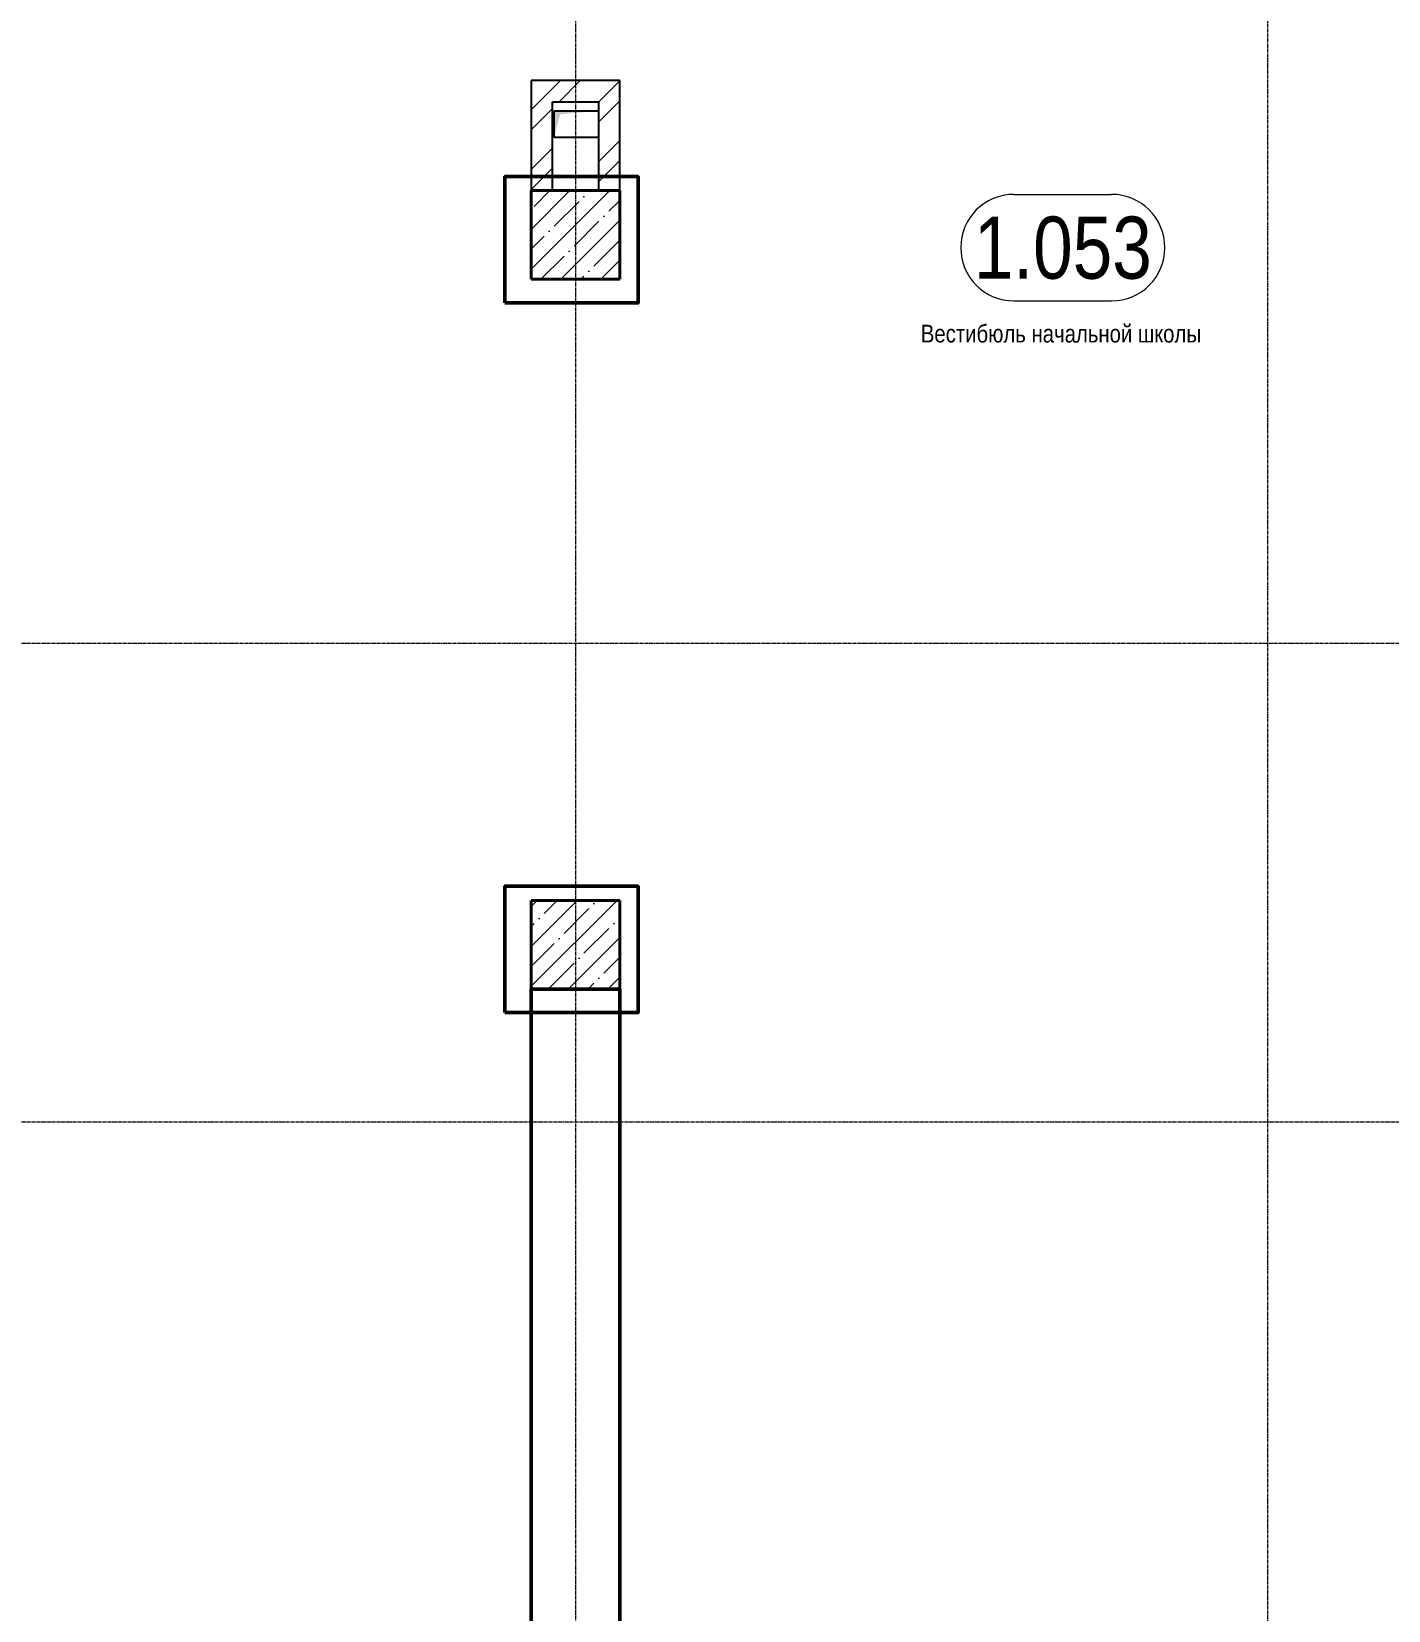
# Model space of a CAD drawing. Header units: millimetres. Extents: x -7155 to 483283, y -227682 to 148426.
# Drawn here: x 30536 to 38180, y 79449 to 88346 of the extents above; entities that cross this region are included whole.
import ezdxf
from ezdxf.enums import TextEntityAlignment as Align

# ---------------------------------------------------------------- set-up
doc = ezdxf.new("R2010")
doc.units = ezdxf.units.MM
doc.linetypes.add('CENTER2', pattern=[28.575, 19.05, -3.175, 3.175, -3.175])
doc.linetypes.add('HIDDEN2', pattern=[4.7625, 3.175, -1.5875])
doc.layers.get('Defpoints').update_dxf_attribs({"color": 140})
for name, color, linetype, lineweight in [('АР_Area', 5, 'Continuous', 5), ('АР_Колонны', 70, 'Continuous', 30), ('АР_Стены ЖБ', 7, 'Continuous', 30), ('АР_Стены кирпич', 32, 'Continuous', 25), ('АР_Штриховка', 8, 'Continuous', 0)]:
    doc.layers.add(name, color=color, linetype=linetype, lineweight=lineweight)
doc.layers.add('АР_Оси_РД_100', color=7, linetype='Continuous', lineweight=0, true_color=0x525252)
doc.layers.add('РД_Оси_100', color=7, linetype='Continuous', lineweight=0, true_color=0x525252)
doc.layers.add('КР_Балки-0.5', color=60, linetype='Continuous', lineweight=50, plot=False)
doc.styles.add('style1', font='ARIALN.TTF')

# ---------------------------------------------------------------- blocks, each defined once
blk = doc.blocks.new('СОШ_2200_АР_ОСИ_М100_28.05.24')
at = {"layer": 'АР_Оси_РД_100', "linetype": 'CENTER2'}
for p, q in [((37500, -6155), (37500, 139938.679)), ((-5954.958, 84900), (119910, 84900)), ((119910, 82200), (-5954.958, 82200))]:
    blk.add_line(p, q, dxfattribs=at)
blk.add_lwpolyline([(33600, 139938.679), (33600, -6155)], dxfattribs=at)
blk = doc.blocks.new('MOK-МаркаПом_овал_ареал')
for p, q in [((-2.75, 3), (2.75, 3)), ((-2.75, -3), (2.75, -3))]:
    blk.add_line(p, q)
for centre, radius, start, end in [((-2.75, 0), 3, 90, 270), ((2.75, 0), 3, 270, 90), ((-3.75, 0), 3.5, 0, 0.00095)]:
    blk.add_arc(centre, radius, start, end)
at = {"color": 0, "style": 'style1'}
blk.add_attdef('АР-ПОМЕЩЕНИЕ:НОМЕР', text='', height=3.5, dxfattribs=at).set_placement((0, 0), align=Align.MIDDLE)

msp = doc.modelspace()

# ---------------------------------------------------------------- hatches: boundary and pattern name
at = {"layer": 'АР_Штриховка', "linetype": 'Continuous', "lineweight": 0, "true_color": 0x000000}
h = msp.add_hatch(dxfattribs=at)
h.set_pattern_fill('ANSI32', color=18, scale=25, style=0)
h.paths.add_polyline_path([(33350, 88070), (33470, 87950), (33730, 87950), (33850, 88070)], flags=0)
h = msp.add_hatch(dxfattribs=at)
h.set_pattern_fill('ANSI32', color=18, scale=25, angle=1.3e-14, style=0)
h.paths.add_polyline_path([(33350, 87450), (33470, 87450), (33470, 87950), (33350, 88070)], flags=0)
h = msp.add_hatch(dxfattribs=at)
h.set_pattern_fill('ANSI32', color=18, scale=25, angle=-360, style=0)
h.paths.add_polyline_path([(33850, 88070), (33730, 87950), (33730, 87450), (33850, 87450)], flags=0)
at = {"layer": 'АР_Штриховка', "linetype": 'Continuous', "lineweight": 5, "true_color": 0x000000}
h = msp.add_hatch(dxfattribs=at)
h.set_pattern_fill('ANSI35', color=18, scale=25, style=0)
h.paths.add_polyline_path([(33850, 87450), (33850, 86950), (33350, 86950), (33350, 87450)], flags=0)
h = msp.add_hatch(dxfattribs=at)
h.set_pattern_fill('ANSI35', color=18, scale=25, style=0)
h.paths.add_polyline_path([(33850, 83450), (33850, 82950), (33350, 82950), (33350, 83450)], flags=0)

# ---------------------------------------------------------------- linework, layer by layer
at = {"color": 18, "linetype": 'Continuous', "true_color": 0x000000}
for p, q in [((33480, 87750), (33480, 87900)), ((33480, 87900), (33730, 87900)), ((33730, 87900), (33730, 87750)), ((33730, 87750), (33480, 87750))]:
    msp.add_line(p, q, dxfattribs=at)
at = {"color": 1, "lineweight": 50}
for points in [[(33202, 86817.2), (33953, 86817.2), (33953, 87529.2), (33202, 87529.2)], [(33202, 82817.2), (33953, 82817.2), (33953, 83529.2), (33202, 83529.2)]]:
    msp.add_lwpolyline(points, close=True, dxfattribs=at)
at = {"color": 18, "linetype": 'Continuous', "true_color": 0x000000}
msp.add_solid([(33480, 87750), (33480, 87900), (33513.7, 87879.5), (33730, 87900)], dxfattribs=at)
at = {"layer": 'АР_Колонны', "color": 18, "linetype": 'HIDDEN2', "lineweight": 25, "true_color": 0x000000}
for p, q in [((33350, 87450), (33850, 87450)), ((33350, 86950), (33350, 87450)), ((33850, 87450), (33850, 86950)), ((33850, 86950), (33350, 86950)), ((33350, 83450), (33850, 83450)), ((33350, 82950), (33350, 83450)), ((33850, 83450), (33850, 82950)), ((33850, 82950), (33350, 82950))]:
    msp.add_line(p, q, dxfattribs=at)
at = {"layer": 'АР_Колонны', "color": 18, "linetype": 'Continuous', "lineweight": 30, "true_color": 0x000000}
for p, q in [((33350, 87450), (33350, 86950)), ((33850, 87450), (33350, 87450)), ((33850, 86950), (33850, 87450)), ((33350, 86950), (33850, 86950)), ((33350, 83450), (33350, 82950)), ((33850, 83450), (33350, 83450)), ((33850, 82950), (33850, 83450)), ((33350, 82950), (33850, 82950))]:
    msp.add_line(p, q, dxfattribs=at)
at = {"layer": 'АР_Стены ЖБ', "color": 18, "linetype": 'Continuous', "lineweight": 40, "true_color": 0x000000}
for p, q in [((33350, 86950), (33350, 87450)), ((33350, 87450), (33850, 87450)), ((33850, 87450), (33850, 86950)), ((33850, 86950), (33350, 86950)), ((33350, 82950), (33350, 83450)), ((33350, 83450), (33850, 83450)), ((33850, 83450), (33850, 82950)), ((33850, 82950), (33350, 82950))]:
    msp.add_line(p, q, dxfattribs=at)
at = {"layer": 'АР_Стены кирпич', "color": 18, "linetype": 'Continuous', "lineweight": 25, "true_color": 0x000000}
for p, q in [((33850, 88070), (33350, 88070)), ((33350, 88070), (33350, 87450)), ((33850, 87450), (33850, 88070)), ((33470, 87950), (33730, 87950)), ((33470, 87450), (33470, 87950)), ((33730, 87950), (33730, 87450)), ((33350, 87450), (33470, 87450)), ((33730, 87450), (33850, 87450))]:
    msp.add_line(p, q, dxfattribs=at)
at = {"layer": 'КР_Балки-0.5', "color": 18, "ltscale": 200, "true_color": 0x000000}
for p, q in [((33350, 69075), (33350, 82950)), ((33350, 82950), (33850, 82950)), ((33350, 69075), (33350, 82950)), ((33350, 82950), (33850, 82950)), ((33850, 82950), (33850, 69075)), ((33850, 82950), (33850, 69075))]:
    msp.add_line(p, q, dxfattribs=at)

# ---------------------------------------------------------------- block references
at = {"layer": 'АР_Area', "color": 18, "linetype": 'Continuous', "lineweight": 5, "true_color": 0x000000}
ref = msp.add_blockref('MOK-МаркаПом_овал_ареал', (36345.6, 87128.5), dxfattribs=dict(at, xscale=100, yscale=100, zscale=100))
ref.add_attrib('АР-ПОМЕЩЕНИЕ:НОМЕР', '1.053', dxfattribs={"layer": '0', "color": 0, "height": 350, "style": 'style1'}).set_placement((36345.6, 87128.5), align=Align.MIDDLE)
ref.add_attrib('АР-ПОМЕЩЕНИЕ:НАИМЕНОВАНИЕ', 'Вестибюль начальной школы', dxfattribs={"layer": 'Defpoints', "color": 2, "height": 100, "style": 'style1'}).set_placement((36336.2, 86647.1), align=Align.MIDDLE)
at = {"layer": 'РД_Оси_100'}
msp.add_blockref('СОШ_2200_АР_ОСИ_М100_28.05.24', (0, 0), dxfattribs=at)

doc.saveas('drawing.dxf')
